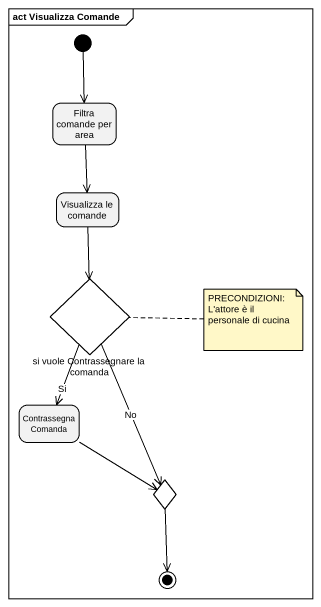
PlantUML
@startuml
mainframe act Visualizza Comande
hide empty description
state "Filtra comande per area" as Filtra_comande_per_area
state "Visualizza le comande" as Visualizza_le_comande
state "si vuole Contrassegnare la comanda" as si_vuole_Contrassegnare_la <<choice>>
state "Contrassegna Comanda" as Contrassegna_Comanda
state choice1 <<choice>>
[*] --> Filtra_comande_per_area
Filtra_comande_per_area --> Visualizza_le_comande
Visualizza_le_comande --> si_vuole_Contrassegnare_la
si_vuole_Contrassegnare_la --> Contrassegna_Comanda : Si
si_vuole_Contrassegnare_la --> choice1 : No
Contrassegna_Comanda --> choice1
choice1 --> [*]
note right of si_vuole_Contrassegnare_la
  PRECONDIZIONI:
  L'attore è il personale di cucina
end note
@enduml
